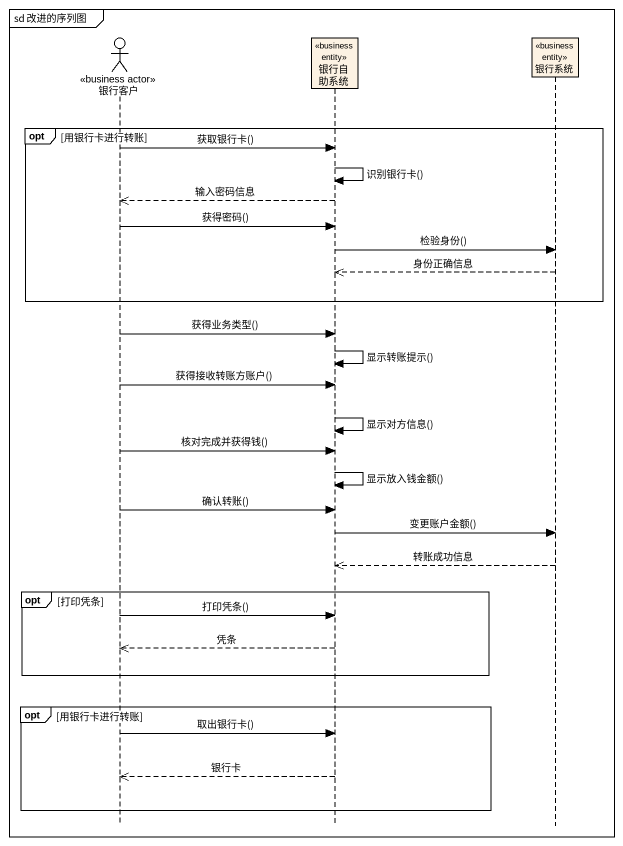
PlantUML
@startuml
mainframe sd 改进的序列图
hide footbox
actor 银行客户 <<business actor>>
participant 银行自助系统 <<business entity>>
participant 银行系统 <<business entity>>

opt 用银行卡进行转账
  银行客户 -> 银行自助系统 : 获取银行卡()
  银行自助系统 -> 银行自助系统 : 识别银行卡()
  银行自助系统 -->> 银行客户 : 输入密码信息
  银行客户 -> 银行自助系统 : 获得密码()
  银行自助系统 -> 银行系统 : 检验身份()
  银行系统 -->> 银行自助系统 : 身份正确信息
end
银行客户 -> 银行自助系统 : 获得业务类型()
银行自助系统 -> 银行自助系统 : 显示转账提示()
银行客户 -> 银行自助系统 : 获得接收转账方账户()
银行自助系统 -> 银行自助系统 : 显示对方信息()
银行客户 -> 银行自助系统 : 核对完成并获得钱()
银行自助系统 -> 银行自助系统 : 显示放入钱金额()
银行客户 -> 银行自助系统 : 确认转账()
银行自助系统 -> 银行系统 : 变更账户金额()
银行系统 -->> 银行自助系统 : 转账成功信息
opt 打印凭条
  银行客户 -> 银行自助系统 : 打印凭条()
  银行自助系统 -->> 银行客户 : 凭条
end
opt 用银行卡进行转账
  银行客户 -> 银行自助系统 : 取出银行卡()
  银行自助系统 -->> 银行客户 : 银行卡
end
@enduml
